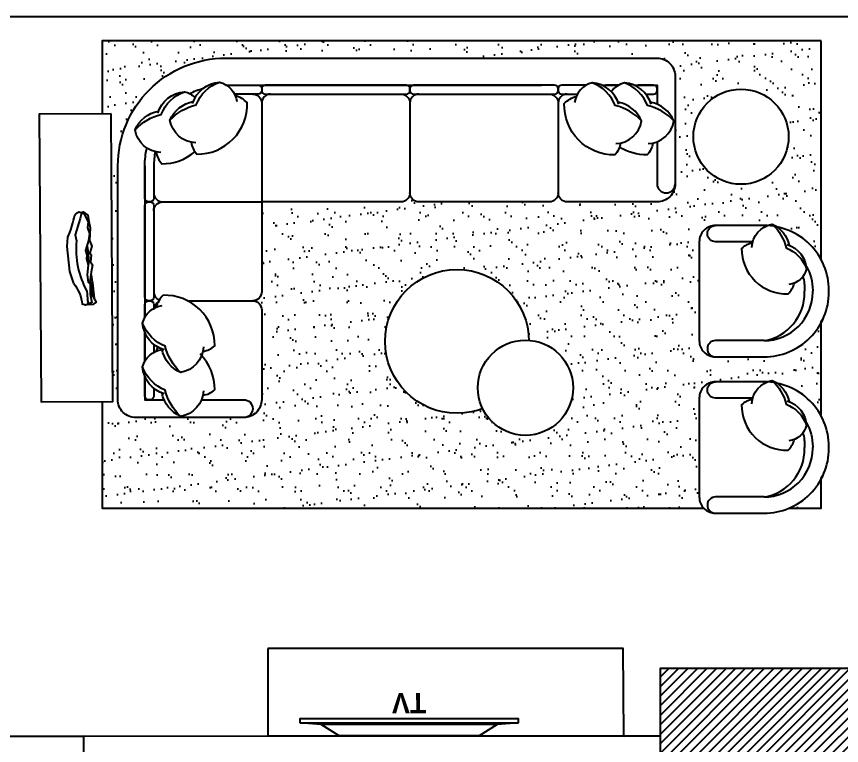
# Model space of a CAD drawing. Extents: x -678889171 to 586587, y -792238163 to 335485.
# Drawn here: x 85487 to 90077, y 58947 to 63002 of the extents above; entities that cross this region are included whole.
import ezdxf

# ---------------------------------------------------------------- set-up
doc = ezdxf.new("R2010")
doc.units = 0
doc.header["$MEASUREMENT"] = 0
doc.set_wipeout_variables(frame=1)
doc.linetypes.add('9TH-FURN$0$XR-A-TYP-3-4-6-8-10$0$HIDDEN2', pattern=[0.1875, 0.125, -0.0625])
doc.layers.get('0').update_dxf_attribs({"color": 8})
for name, color, linetype in [('9TH-FURN$0$XR-A-TYP-3-4-6-8-10$0$I-EQPM', 252, 'Continuous'), ('9TH-FURN$0$XR-A-TYP-3-4-6-8-10$0$I-FURN', 252, 'Continuous'), ('9TH-FURN$0$XR-A-TYP-3-4-6-8-10$0$I-FURN-CHAR', 252, 'Continuous'), ('9TH-FURN$0$XR-A-TYP-3-4-6-8-10$0$I-FURN-FLOR', 252, 'Continuous'), ('9TH-FURN$0$XR-A-TYP-3-4-6-8-10$0$I-FURN-PATT', 252, 'Continuous'), ('9TH-FURN$0$XR-A-TYP-3-4-6-8-10$0$I-FURN-WP', 252, '9TH-FURN$0$XR-A-TYP-3-4-6-8-10$0$HIDDEN2'), ('9TH-FURN$0$XR-A-TYP-3-4-6-8-10$0$I-SPCL', 252, 'Continuous'), ('9TH-FURN$0$XR-A-TYP-3-4-6-8-10$0$I-WIPEOUT', 252, 'Continuous'), ('9TH-FURN$0$XR-A-TYP-3-4-6-8-10$0$XREF_1BR$0$I-EQPM', 252, 'Continuous'), ('XR-A-9TH-FLOOR$0$A-WALL', 252, 'Continuous'), ('XR-A-col-910$0$A-COLS', 252, 'Continuous'), ('XR-A-col-910$0$A-COLS-PATT', 252, 'Continuous'), ('XR-A-TYP34$0$XR-A-TYP-3-4-6-8-10$0$A-WALL', 252, 'Continuous'), ('XR-A-TYP34$0$XR-A-TYP-3-4-6-8-10$0$A-WALL-PRHT', 252, 'Continuous')]:
    doc.layers.add(name, color=color, linetype=linetype)
doc.layers.add('XR-A-col-910$0$MOD-COL', color=252, linetype='Continuous', lineweight=50)
doc.styles.add('9TH-FURN$0$XR-A-TYP-3-4-6-8-10$0$XREF_1BR$0$KZT', font='')
doc.styles.get('9TH-FURN$0$XR-A-TYP-3-4-6-8-10$0$XREF_1BR$0$KZT').set_extended_font_data('AvantGarde LT Medium', bold=True)

# ---------------------------------------------------------------- blocks, each defined once
blk = doc.blocks.new('9TH-FURN$0$XR-A-TYP-3-4-6-8-10$0$armm5')
blk.add_wipeout([(-398.4, -450), (-398, -459.2), (-396.7, -468.4), (-394.6, -477.4), (-391.6, -486.1), (-387.9, -494.6), (-383.4, -502.6), (-378.2, -510.3), (-372.3, -517.4), (-365.8, -523.9), (-358.7, -529.8), (-351, -535), (-343, -539.5), (-334.5, -543.2), (-325.8, -546.2), (-316.8, -548.3), (-307.6, -549.6), (-298.4, -550), (301.6, -550), (310.8, -549.6), (320, -548.3), (329, -546.2), (337.7, -543.2), (346.2, -539.5), (354.2, -535), (361.9, -529.8), (369, -523.9), (375.5, -517.4), (381.4, -510.3), (386.6, -502.6), (391.1, -494.6), (394.8, -486.1), (397.8, -477.4), (399.9, -468.4), (401.2, -459.2), (401.6, -450), (401.6, 1950), (399, 2005.4), (391.4, 2060.2), (378.7, 2114.2), (361.1, 2166.7), (338.7, 2217.4), (311.7, 2265.9), (280.4, 2311.6), (245, 2354.2), (205.8, 2393.4), (163.2, 2428.8), (117.5, 2460.1), (69, 2487.1), (18.3, 2509.5), (-34.2, 2527.1), (-88.2, 2539.8), (-143, 2547.4), (-198.4, 2550), (-1498.4, 2550), (-1507.6, 2549.6), (-1516.8, 2548.3), (-1525.8, 2546.2), (-1534.5, 2543.2), (-1543, 2539.5), (-1551, 2535), (-1558.7, 2529.8), (-1565.8, 2523.9), (-1572.3, 2517.4), (-1578.2, 2510.3), (-1583.4, 2502.6), (-1587.9, 2494.6), (-1591.6, 2486.1), (-1594.6, 2477.4), (-1596.7, 2468.4), (-1598, 2459.2), (-1598.4, 2450), (-1598.4, 1850), (-1598, 1840.8), (-1596.7, 1831.6), (-1594.6, 1822.6), (-1591.6, 1813.9), (-1587.9, 1805.4), (-1583.4, 1797.4), (-1578.2, 1789.7), (-1572.3, 1782.6), (-1565.8, 1776.1), (-1558.7, 1770.2), (-1551, 1765), (-1543, 1760.5), (-1534.5, 1756.8), (-1525.8, 1753.8), (-1516.8, 1751.7), (-1507.6, 1750.4), (-1498.4, 1750), (-998.4, 1750), (-993.8, 1750.2), (-989.2, 1750.9), (-984.7, 1751.9), (-980.3, 1753.4), (-976.1, 1755.2), (-972.1, 1757.5), (-968.3, 1760.1), (-964.7, 1763), (-961.4, 1766.3), (-958.5, 1769.9), (-955.9, 1773.7), (-953.6, 1777.7), (-951.8, 1781.9), (-950.3, 1786.3), (-949.3, 1790.8), (-948.6, 1795.4), (-948.4, 1800), (-948.2, 1795.4), (-947.5, 1790.8), (-946.5, 1786.3), (-945, 1781.9), (-943.2, 1777.7), (-940.9, 1773.7), (-938.3, 1769.9), (-935.4, 1766.3), (-932.1, 1763), (-928.5, 1760.1), (-924.7, 1757.5), (-920.7, 1755.2), (-916.5, 1753.4), (-912.1, 1751.9), (-907.6, 1750.9), (-903, 1750.2), (-898.4, 1750), (-398.4, 1750), (-398.4, 975), (-398.2, 970.4), (-397.5, 965.8), (-396.5, 961.3), (-395, 956.9), (-393.2, 952.7), (-390.9, 948.7), (-388.3, 944.9), (-385.4, 941.3), (-382.1, 938), (-378.5, 935.1), (-374.7, 932.5), (-370.7, 930.2), (-366.5, 928.4), (-362.1, 926.9), (-357.6, 925.9), (-353, 925.2), (-348.4, 925), (-353, 924.8), (-357.6, 924.1), (-362.1, 923.1), (-366.5, 921.6), (-370.7, 919.8), (-374.7, 917.5), (-378.5, 914.9), (-382.1, 912), (-385.4, 908.7), (-388.3, 905.1), (-390.9, 901.3), (-393.2, 897.3), (-395, 893.1), (-396.5, 888.7), (-397.5, 884.2), (-398.2, 879.6), (-398.4, 875), (-398.4, 150), (-398.2, 145.4), (-397.5, 140.8), (-396.5, 136.3), (-395, 131.9), (-393.2, 127.7), (-390.9, 123.7), (-388.3, 119.9), (-385.4, 116.3), (-382.1, 113), (-378.5, 110.1), (-374.7, 107.5), (-370.7, 105.2), (-366.5, 103.4), (-362.1, 101.9), (-357.6, 100.9), (-353, 100.2), (-348.4, 100), (-353, 99.8), (-357.6, 99.1), (-362.1, 98.1), (-366.5, 96.6), (-370.7, 94.8), (-374.7, 92.5), (-378.5, 89.9), (-382.1, 87), (-385.4, 83.7), (-388.3, 80.1), (-390.9, 76.3), (-393.2, 72.3), (-395, 68.1), (-396.5, 63.7), (-397.5, 59.2), (-398.2, 54.6), (-398.4, 50)]).dxf.layer = '9TH-FURN$0$XR-A-TYP-3-4-6-8-10$0$I-FURN-WP'
blk.add_line((-1498.4, 2550), (-1498.4, 2550))
for points in [[(-398.4, 50, -0.414214), (-348.4, 100, -0.414214), (-398.4, 150), (-398.4, 875, -0.414214), (-348.4, 925, -0.414214), (-398.4, 975), (-398.4, 1750), (-898.4, 1750, -0.414214), (-948.4, 1800, -0.414214), (-998.4, 1750), (-1498.4, 1750, -0.414214), (-1598.4, 1850), (-1598.4, 2450, -0.414214), (-1498.4, 2550), (-198.4, 2550, -0.414214), (401.6, 1950), (401.6, -450, -0.414214), (301.6, -550), (-298.4, -550, -0.414214), (-398.4, -450)], [(-928.4, 2400), (-418.4, 2400, -0.414214), (-398.4, 2380), (-398.4, 2370, -0.414214), (-418.4, 2350), (-928.4, 2350, -0.414214), (-948.4, 2370), (-948.4, 2380, -0.414214)], [(251.6, 945), (251.6, 1730, 0.414214), (231.6, 1750), (221.6, 1750, 0.414214), (201.6, 1730), (201.6, 945, 0.414214), (221.6, 925), (231.6, 925, 0.414214)], [(251.6, 120), (251.6, 905, 0.414214), (231.6, 925), (221.6, 925, 0.414214), (201.6, 905), (201.6, 120, 0.414214), (221.6, 100), (231.6, 100, 0.414214)]]:
    blk.add_lwpolyline(points, format="xyb", close=True)
for points in [[(-123.2, 2311.2, -0.356772), (2.8, 2454.5, -0.249542), (106.7, 2324.7, 9.61688)], [(2.8, 2454.5, -0.14773), (88.8, 2308.4, -0.213343), (214.8, 2179.4, -0.178662)], [(-1591.6, 2200.5, -0.14773), (-1445.4, 2286.4, -0.213343), (-1316.5, 2412.4, -0.178662)], [(-1393.2, 2400), (-1498.4, 2400), (-1498.4, 2293.2, -0.414214)], [(-1435.2, 2350), (-1478.4, 2350, -0.414214), (-1498.4, 2370), (-1498.4, 2380, -0.414214), (-1478.4, 2400)], [(-1478.4, 2400), (-1368.2, 2400, -0.414214)], [(-1465.6, 2293.3, -0.306663), (-1316.5, 2412.4, -0.30633), (-1219.1, 2303.6, 0.872847)], [(-1347.2, 2200.5, -0.14773), (-1201.1, 2286.4, -0.213343), (-1072.2, 2412.4, -0.178662)], [(-1221.3, 2293.3, -0.306663), (-1072.2, 2412.4, -0.30633), (-974.7, 2303.6, 0.872847)], [(-1040.7, 2400), (-968.4, 2400, -0.414214), (-948.4, 2380), (-948.4, 2370, -0.414214), (-968.4, 2350), (-990.3, 2350, -0.414214)], [(-118.9, 2342, 0.050084), (-198.4, 2350), (-378.4, 2350, -0.414214), (-398.4, 2370), (-398.4, 2380, -0.414214), (-378.4, 2400), (-198.4, 2400, -0.056083), (-98.4, 2388.7)], [(-998.4, 2350, -0.264058), (-955.5, 2325.6, -0.264058)], [(-898.4, 2350, 0.302306), (-944.5, 2319.3, 0.302306)], [(-448.4, 2350, -0.414214), (-398.4, 2300), (-398.4, 1750, -0.414214)], [(-348.4, 2350, 0.414214), (-398.4, 2300), (-398.4, 1750, 0.414214)], [(-1448.3, 2074.4, -0.356772), (-1591.6, 2200.5, -0.249542), (-1461.8, 2304.3, 9.61688)], [(-1204, 2074.4, -0.356772), (-1347.2, 2200.5, -0.249542), (-1217.4, 2304.3, 9.61688)], [(-1229.2, 2077.5, 0.165541), (-1198.2, 2011.4, 0.425989), (-917.4, 2297.9, 0.121523), (-984.1, 2337.3, -7.115464)], [(-1205.7, 2328.6, 0.03768), (-1228.4, 2337.3)], [(-120.1, 2336.4, 0.165541), (-186.2, 2305.5, 0.181425), (-119.4, 2121.9, 0.181425)], [(95.6, 2328.5, -0.306663), (214.8, 2179.4, -0.132419), (181.7, 2120.2, -0.132419)], [(-69.5, 2116.7, -0.356772), (56.5, 2260, -0.249542), (160.4, 2130.2, 9.61688)], [(56.5, 2260, -0.14773), (142.4, 2113.9, -0.213343), (268.5, 1984.9, -0.178662)], [(-66.5, 2141.9, 0.165541), (-132.5, 2111, 0.425989), (153.9, 1830.2, 0.121523), (193.4, 1896.9, -7.115464)], [(149.3, 2134.1, -0.306663), (268.5, 1984.9, -0.30633), (159.6, 1887.5, 0.872847)], [(204.1, 2151.2, -0.045527), (233.9, 2075)], [(-1498.4, 2084.9), (-1498.4, 1850, -0.414214), (-1548.4, 1800), (-1548.4, 1800, -0.414214), (-1598.4, 1850)], [(-1473.5, 2077.5, 0.165541), (-1442.6, 2011.4, 0.200231), (-1244.1, 2091.9, 0.121523)], [(251.6, 1946.1), (251.6, 1770, -0.414214), (231.6, 1750), (221.6, 1750, -0.414214), (201.6, 1770), (201.6, 1900.7)], [(201.6, 1800, -0.414214), (151.6, 1750), (-398.4, 1750, -0.414214)], [(201.6, 1700, 0.414214), (151.6, 1750), (-398.4, 1750, 0.414214)], [(201.6, 975, -0.414214), (151.6, 925), (-348.4, 925, -0.414214)], [(201.6, 875, 0.414214), (151.6, 925)], [(201.6, 150, -0.414214), (151.6, 100)], [(201.6, 50, 0.414214), (151.6, 100), (-348.4, 100, 0.414214)], [(251.6, -56.9), (251.6, 80, 0.414214), (231.6, 100), (221.6, 100, 0.414214), (201.6, 80), (201.6, -6.5)], [(-70.9, -245.3, -0.165541), (-137, -214.4, -0.425989), (149.5, 66.4, -0.121523), (188.9, -0.3, 7.115464)], [(144.9, -237.5, 0.306663), (264, -88.3, 0.30633), (155.2, 9.1, -0.872847)], [(52.1, -363.4, 0.14773), (138, -217.3, 0.213343), (264, -88.3, 0.178662)], [(-74, -220.1, 0.356772), (52.1, -363.4, 0.249542), (155.9, -233.6, -9.61688)], [(144.9, -417.2, 0.306663), (264, -268.1, 0.173914), (215, -195, 0.173914)], [(-70.9, -425.1, -0.165541), (-137, -394.2, -0.146641), (-92.7, -240.7, -0.146641)], [(52.1, -543.2, 0.14773), (138, -397, 0.213343), (264, -268.1, 0.178662)], [(251.6, -319.8), (251.6, -450), (144.8, -450, 0.414214)], [(251.6, -430), (251.6, -344.8, 0.414214)], [(-74, -399.9, 0.356772), (52.1, -543.2, 0.249542), (155.9, -413.4, -9.61688)], [(201.6, -386.8), (201.6, -430, 0.414214), (221.6, -450), (231.6, -450, 0.414214), (251.6, -430)], [(-63.5, -450), (-298.4, -450, 0.414214), (-348.4, -500), (-348.4, -500, 0.414214), (-298.4, -550)]]:
    blk.add_lwpolyline(points, format="xyb")
for points in [[(-1285, 2400), (-1123.9, 2400)], [(-1123.9, 2400), (-1285, 2400)], [(-198.4, 2400), (-1040.7, 2400)], [(-1190.9, 2350), (-1234.7, 2350)], [(-948.4, 2161.7), (-948.4, 1800)], [(251.6, 1950), (251.6, 193.3)], [(251.6, -140), (251.6, -236.6)], [(251.6, -236.6), (251.6, -165)]]:
    blk.add_lwpolyline(points)
blk = doc.blocks.new('9TH-FURN$0$XR-A-TYP-3-4-6-8-10$0$A$C00AC6B19')
blk.add_wipeout([(30, 172.4), (64.6, 162.2), (64.6, 162.2), (91.4, 149.2), (91.4, 149.2), (123, 124.5), (141.2, 103.3), (158.2, 74.7), (166.5, 53.8), (174.2, 16.4), (174.7, -10.9), (171.2, -36.4), (166.3, -54.4), (160.7, -69.3), (152.9, -85.2), (152.9, -85.2), (139.3, -106), (116.1, -131), (98.7, -144.5), (64.1, -162.9), (38.6, -170.7), (22.5, -173.5), (-3.7, -175), (-21.2, -173.7), (-36.4, -171.2), (-67.5, -161.4), (-94.1, -147.6), (-119.9, -127.5), (-141.4, -103.2), (-157.2, -76.8), (-168.2, -48.3), (-173.6, -21.9), (-174.6, 11.2), (-174.6, 11.2), (-167.1, 52), (-156.2, 78.9), (-142.7, 101.3), (-117, 130.1), (-98.7, 144.5), (-73.6, 158.8), (-45.8, 168.9), (-1.8, 175), (36.4, 171.2)]).dxf.layer = '9TH-FURN$0$XR-A-TYP-3-4-6-8-10$0$I-WIPEOUT'
blk.add_circle((0, 0), 175)
blk = doc.blocks.new('9TH-FURN$0$XR-A-TYP-3-4-6-8-10$0$XREF_1BR$0$armm19')
blk.add_wipeout([(-365.2, 360.7), (-365.2, 90.2), (-356.2, 51), (-337.8, 25.4), (-306.6, 5.7), (-275, 0), (275, 0), (313.3, 8.5), (338.8, 26.4), (361.4, 64.3), (365.2, 90.2), (364.7, 378.1), (372.5, 406.2), (357.9, 432.9), (327.5, 521.1), (259.5, 615.7), (155.2, 688.3), (4.5, 721.3), (-117.1, 703.3), (-259.5, 615.7), (-338.6, 496.4)]).dxf.layer = '9TH-FURN$0$XR-A-TYP-3-4-6-8-10$0$I-WIPEOUT'
for points in [[(0, 0), (-275, 0, -0.414214), (-365.2, 90.2), (-365.2, 360.7, -0.414214), (-4.5, 721.3), (0, 721.3), (4.5, 721.3, -0.414214), (365.2, 360.7), (365.2, 90.2, -0.414214), (275, 0), (0, 0)], [(-275, 360.7, -0.414214), (-4.5, 631.1), (0, 631.1)], [(138.8, 595.5, 0.130591), (4.5, 631.1), (0, 631.1)], [(259, 489.8, 0.306663), (124.5, 597.3, 0.30633), (36.7, 499.1, -0.872847)], [(372.5, 406.2, 0.14773), (240.8, 483.6, 0.213343), (124.5, 597.3, 0.178662)], [(-275, 360.7, -0.372719), (-4.5, 586.1), (0, 586.1)], [(81.4, 576.4, 0.072384), (4.5, 586.1), (0, 586.1)], [(266.1, 295.3, -0.165541), (238.2, 235.7, -0.425989), (-15, 494, -0.121523), (45.1, 529.6, 7.115464)], [(243.4, 292.5, 0.356772), (372.5, 406.2, 0.249542), (255.5, 499.8, -9.61688)], [(-275, 360.7), (-275, 90.2, -0.414214), (-320.1, 45.1), (-320.1, 45.1, -0.414214), (-365.2, 90.2)], [(275, 297.4), (275, 90.2, 0.414214), (320.1, 45.1), (320.1, 45.1, 0.414214), (365.2, 90.2)]]:
    blk.add_lwpolyline(points, format="xyb")
blk = doc.blocks.new('9TH-FURN$0$XR-A-TYP-3-4-6-8-10$0$A$C3BC9006F')
at = {"layer": '9TH-FURN$0$XR-A-TYP-3-4-6-8-10$0$I-EQPM', "ltscale": 0.5}
for points in [[(265.3, 82.2), (220.6, 97.1), (128.4, 106.7), (93.2, 102.9, -0.05311), (22.2, 79.6, 0.189008), (4.9, 70.4), (0.5, 61.7), (7, 43.3), (36.8, 27.1), (59.6, 30.3), (80.7, 23.3), (106.2, 26.6), (143.1, 38.3), (159.8, 33.6), (174.7, 35.2), (197.3, 28.4), (234, 32.5), (260.6, 29.3), (267.6, 22.2), (305.5, 21.7), (336.4, 15.7), (346.2, 39.2), (342.9, 52), (342.9, 52)], [(0.5, 50.7), (25.4, 56.7), (85.6, 76.1), (107.3, 71.8, -0.150842), (295.3, 33.9, -0.013578), (328.7, 31.6, -0.095004), (346.2, 28.2, 1.953292)]]:
    blk.add_lwpolyline(points, format="xyb", dxfattribs=at)
blk.add_lwpolyline([(2.6, 51.2), (0, 46), (13.2, 28.5), (36.3, 25.7), (59.1, 20.2), (106.5, 22.9), (127.5, 15.3), (152.4, 22.6), (159.3, 17.9), (186.2, 20), (196.8, 12.6), (223.6, 18.4), (260.1, 22.9), (267.1, 14.6), (307.4, 15.6), (335.9, 0), (344.6, 12.2), (345.1, 25.6)], dxfattribs=at)
for centre, radius, start, end in [((359.2, 208.7), 157.5, 233.4452, 264.0884), ((178.9, 302.6), 275.1, 259.2426, 273.1826), ((344, 554.4), 547, 258.0588, 267.5176)]:
    blk.add_arc(centre, radius, start, end, dxfattribs=at)
blk = doc.blocks.new('*U472')
at = {"layer": '9TH-FURN$0$XR-A-TYP-3-4-6-8-10$0$XREF_1BR$0$I-EQPM'}
blk.add_lwpolyline([(-14235.9, 12033.2), (-14235.9, 11254.2), (-14172.9, 11154.2), (-14162.9, 11036.7), (-14139.9, 11036.7), (-14139.9, 12250.7), (-14162.9, 12250.7), (-14172.9, 12133.2)], close=True, dxfattribs=at)
for points in [[(-14162.9, 11036.7), (-14162.9, 12250.7)], [(-14172.9, 12133.2), (-14172.9, 11154.2)]]:
    blk.add_lwpolyline(points, dxfattribs=at)
blk = doc.blocks.new('*U1524')
at = {"layer": 'XR-A-col-910$0$A-COLS-PATT'}
h = blk.add_hatch(dxfattribs=at)
h.set_pattern_fill('ANSI31', color=256, scale=300)
h.set_pattern_definition([(45, (-900, -200), (-26.516504, 26.516504), [])])
h.paths.add_polyline_path([(-16733.5, 85098.8), (-15333.5, 85098.8), (-15333.5, 84598.8), (-16733.5, 84598.8)])
at = {"layer": 'XR-A-col-910$0$A-COLS'}
blk.add_lwpolyline([(-16733.5, 85098.8), (-15333.5, 85098.8), (-15333.5, 84598.8), (-16733.5, 84598.8)], close=True, dxfattribs=at)
blk = doc.blocks.new('XR-A-col-910')
at = {"layer": 'XR-A-col-910$0$MOD-COL'}
blk.add_blockref('*U1524', (108603.5, -39243.8), dxfattribs=at)
blk = doc.blocks.new('XR-A-TYP34')
at = {"layer": 'XR-A-TYP34$0$XR-A-TYP-3-4-6-8-10$0$A-WALL'}
for p, q in [((83040.6, 49480.1), (93270, 49480.1)), ((88661, 45478.6), (88661, 45355.1)), ((88661, 45478.6), (91670.1, 45476.3))]:
    blk.add_line(p, q, dxfattribs=at)
at = {"layer": 'XR-A-TYP34$0$XR-A-TYP-3-4-6-8-10$0$A-WALL-PRHT', "ltscale": 0.05}
blk.add_line((88661, 45475.1), (87761, 45475.1), dxfattribs=at)

msp = doc.modelspace()

# ---------------------------------------------------------------- hatches: boundary and pattern name
at = {"layer": '9TH-FURN$0$XR-A-TYP-3-4-6-8-10$0$I-FURN-PATT'}
h = msp.add_hatch(dxfattribs=at)
h.set_pattern_fill('AR-SAND', color=256, scale=3, angle=180)
h.set_pattern_definition([(217.5, (123976.94, 67112.23), (4.8001, -146.82397), [0, -115.824, 0, -129.54, 0, -123.825]), (187.5, (123976.94, 67112.23), (-134.857, -215.0475), [0, -62.484, 0, -104.394, 0, -40.005]), (147.5, (124070.66, 67112.23), (-237.2977, -0.43116), [0, -38.1, 0, -137.16, 0, -179.07]), (137.5, (124070.66, 67112.23), (-229.0669, -66.8788), [0, -19.05, 0, -89.916, 0, -102.87])])
h.paths.add_polyline_path([(89964, 62866.7), (85964, 62866.7), (85964, 60266.7), (89964, 60266.7)])

# ---------------------------------------------------------------- linework, layer by layer
at = {"layer": '9TH-FURN$0$XR-A-TYP-3-4-6-8-10$0$I-FURN'}
msp.add_lwpolyline([(86886, 59485.8), (86886, 59000.5), (88865.6, 59001.2), (88862.7, 59486.5)], close=True, dxfattribs=at)
at = {"layer": '9TH-FURN$0$XR-A-TYP-3-4-6-8-10$0$I-FURN-FLOR'}
msp.add_lwpolyline([(89964, 62866.7), (85964, 62866.7), (85964, 60266.7), (89964, 60266.7)], close=True, dxfattribs=at)

# ---------------------------------------------------------------- block references
at = {"layer": '9TH-FURN$0$XR-A-TYP-3-4-6-8-10$0$I-EQPM', "xscale": -1, "rotation": 270}
msp.add_blockref('*U472', (76027.5, 73236.7), dxfattribs=at)

# ---------------------------------------------------------------- texts
at = {"layer": '9TH-FURN$0$XR-A-TYP-3-4-6-8-10$0$I-SPCL', "insert": (87671.2, 59182.3), "char_height": 112.5, "attachment_point": 5, "rotation": 180.3804, "style": '9TH-FURN$0$XR-A-TYP-3-4-6-8-10$0$XREF_1BR$0$KZT'}
msp.add_mtext_dynamic_manual_height_columns('TV', width=1932.754, gutter_width=905.9, heights=[597], dxfattribs=at)

# ---------------------------------------------------------------- next in the draw order: block references
at = {"layer": '9TH-FURN$0$XR-A-TYP-3-4-6-8-10$0$I-FURN', "xscale": 1.513324765111027, "yscale": 1.513324765111027, "zscale": 1.513324765111027, "rotation": 161.8976040777629}
msp.add_blockref('9TH-FURN$0$XR-A-TYP-3-4-6-8-10$0$A$C00AC6B19', (89517.5, 62333.5), dxfattribs=at)
at = {"layer": '9TH-FURN$0$XR-A-TYP-3-4-6-8-10$0$I-FURN-CHAR', "rotation": 90}
msp.add_blockref('9TH-FURN$0$XR-A-TYP-3-4-6-8-10$0$armm5', (88600.9, 62369.1), dxfattribs=at)
at = {"layer": '9TH-FURN$0$XR-A-TYP-3-4-6-8-10$0$I-FURN-CHAR', "xscale": -1, "rotation": 270}
for p in [(89285.4, 61474.2), (89285.4, 60604.5)]:
    msp.add_blockref('9TH-FURN$0$XR-A-TYP-3-4-6-8-10$0$XREF_1BR$0$armm19', p, dxfattribs=at)

# ---------------------------------------------------------------- next in the draw order: wipeouts: each hides what was drawn before it
msp.add_wipeout([(85612.9, 62458.1), (85623.8, 60858.1), (86023.8, 60860.9), (86012.9, 62460.8)]).translate(0, 0, 0).dxf.layer = '9TH-FURN$0$XR-A-TYP-3-4-6-8-10$0$I-WIPEOUT'

# ---------------------------------------------------------------- next in the draw order: linework, layer by layer
at = {"layer": '9TH-FURN$0$XR-A-TYP-3-4-6-8-10$0$I-FURN', "elevation": 0}
msp.add_lwpolyline([(86012.9, 62460.8), (85612.9, 62458.1), (85623.8, 60858.1), (86023.8, 60860.9)], close=True, dxfattribs=at)

# ---------------------------------------------------------------- next in the draw order: block references
at = {"xscale": -1.5, "yscale": 1.5, "zscale": 1.5, "rotation": 90.39085381836273}
msp.add_blockref('9TH-FURN$0$XR-A-TYP-3-4-6-8-10$0$A$C3BC9006F', (85926.8, 61916.4, 0), dxfattribs=at)
at = {"layer": '9TH-FURN$0$XR-A-TYP-3-4-6-8-10$0$I-FURN', "xscale": 2.285914019374725, "yscale": 2.285914019374725, "zscale": 2.285914019374725}
msp.add_blockref('9TH-FURN$0$XR-A-TYP-3-4-6-8-10$0$A$C00AC6B19', (87937.6, 61194.9), dxfattribs=at)

# ---------------------------------------------------------------- next in the draw order: block references
at = {"layer": '9TH-FURN$0$XR-A-TYP-3-4-6-8-10$0$I-FURN', "xscale": 1.513324765111028, "yscale": 1.513324765111028, "zscale": 1.513324765111028, "rotation": 2.180669171867649}
msp.add_blockref('9TH-FURN$0$XR-A-TYP-3-4-6-8-10$0$A$C00AC6B19', (88318.3, 60937), dxfattribs=at)

# ---------------------------------------------------------------- next in the draw order: block references
at = {"layer": 'XR-A-9TH-FLOOR$0$A-WALL'}
msp.add_blockref('XR-A-col-910', (-2800.4, 13522.1), dxfattribs=at)

# ---------------------------------------------------------------- next in the draw order: block references
msp.add_blockref('XR-A-TYP34', (-2800.4, 13522.1), dxfattribs=at)

# ---------------------------------------------------------------- next in the draw order: linework, layer by layer
msp.add_lwpolyline([(88869.6, 59000.5), (89069.6, 59000.5), (89069.6, 59377.1), (90469.6, 59377.1), (90469.6, 58877.1), (88869.6, 58878.4)], dxfattribs=at)

doc.saveas('drawing.dxf')
